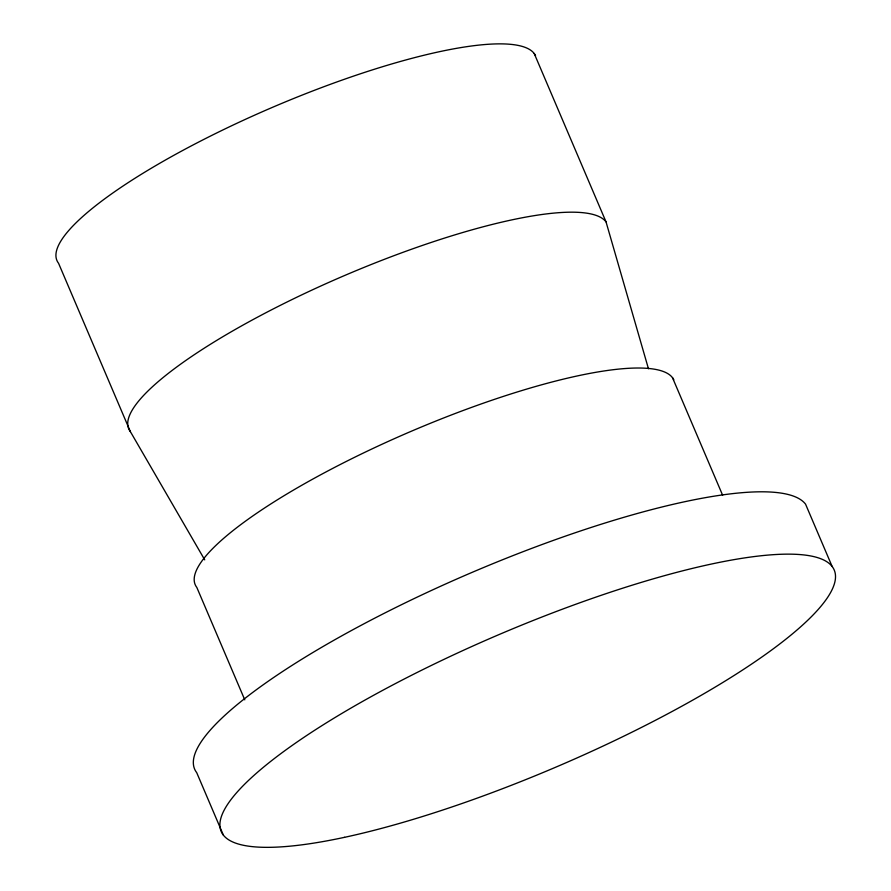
<?xml version="1.0" encoding="UTF-8"?>
<svg xmlns="http://www.w3.org/2000/svg" width="891" height="891" viewBox="0 0 891 891"><rect width="100%" height="100%" fill="white"/><g stroke="black" fill="none" stroke-linecap="round" stroke-linejoin="round"><path stroke-width="1.34" d="M535.536 55.621A260.317 56.345 -23.1 0 0 266.119 110.083A260.317 56.345 -23.1 0 0 58.55 263.257L130.342 431.567L204.718 559.849M832.149 566.509L805.564 504.172A333.212 72.115 -23.1 0 0 455.769 579.462A333.212 72.115 -23.1 0 0 196.699 772.631L223.285 834.967M534.221 53.527L606.014 221.837L648.448 368.718M672.493 377.684L722.623 495.207M244.769 699.836L196.811 587.414A260.317 56.345 -23.1 0 1 404.38 434.24A260.317 56.345 -23.1 0 1 673.808 379.778M130.342 431.567A260.317 56.345 -23.1 0 1 332.744 280.665A260.317 56.345 -23.1 0 1 606.014 221.837M344.527 837.328A333.212 72.115 -23.1 0 0 833.519 586.334A333.212 72.115 -23.1 0 0 405.115 678.552A333.212 72.115 -23.1 0 0 344.527 837.328"/></g></svg>
